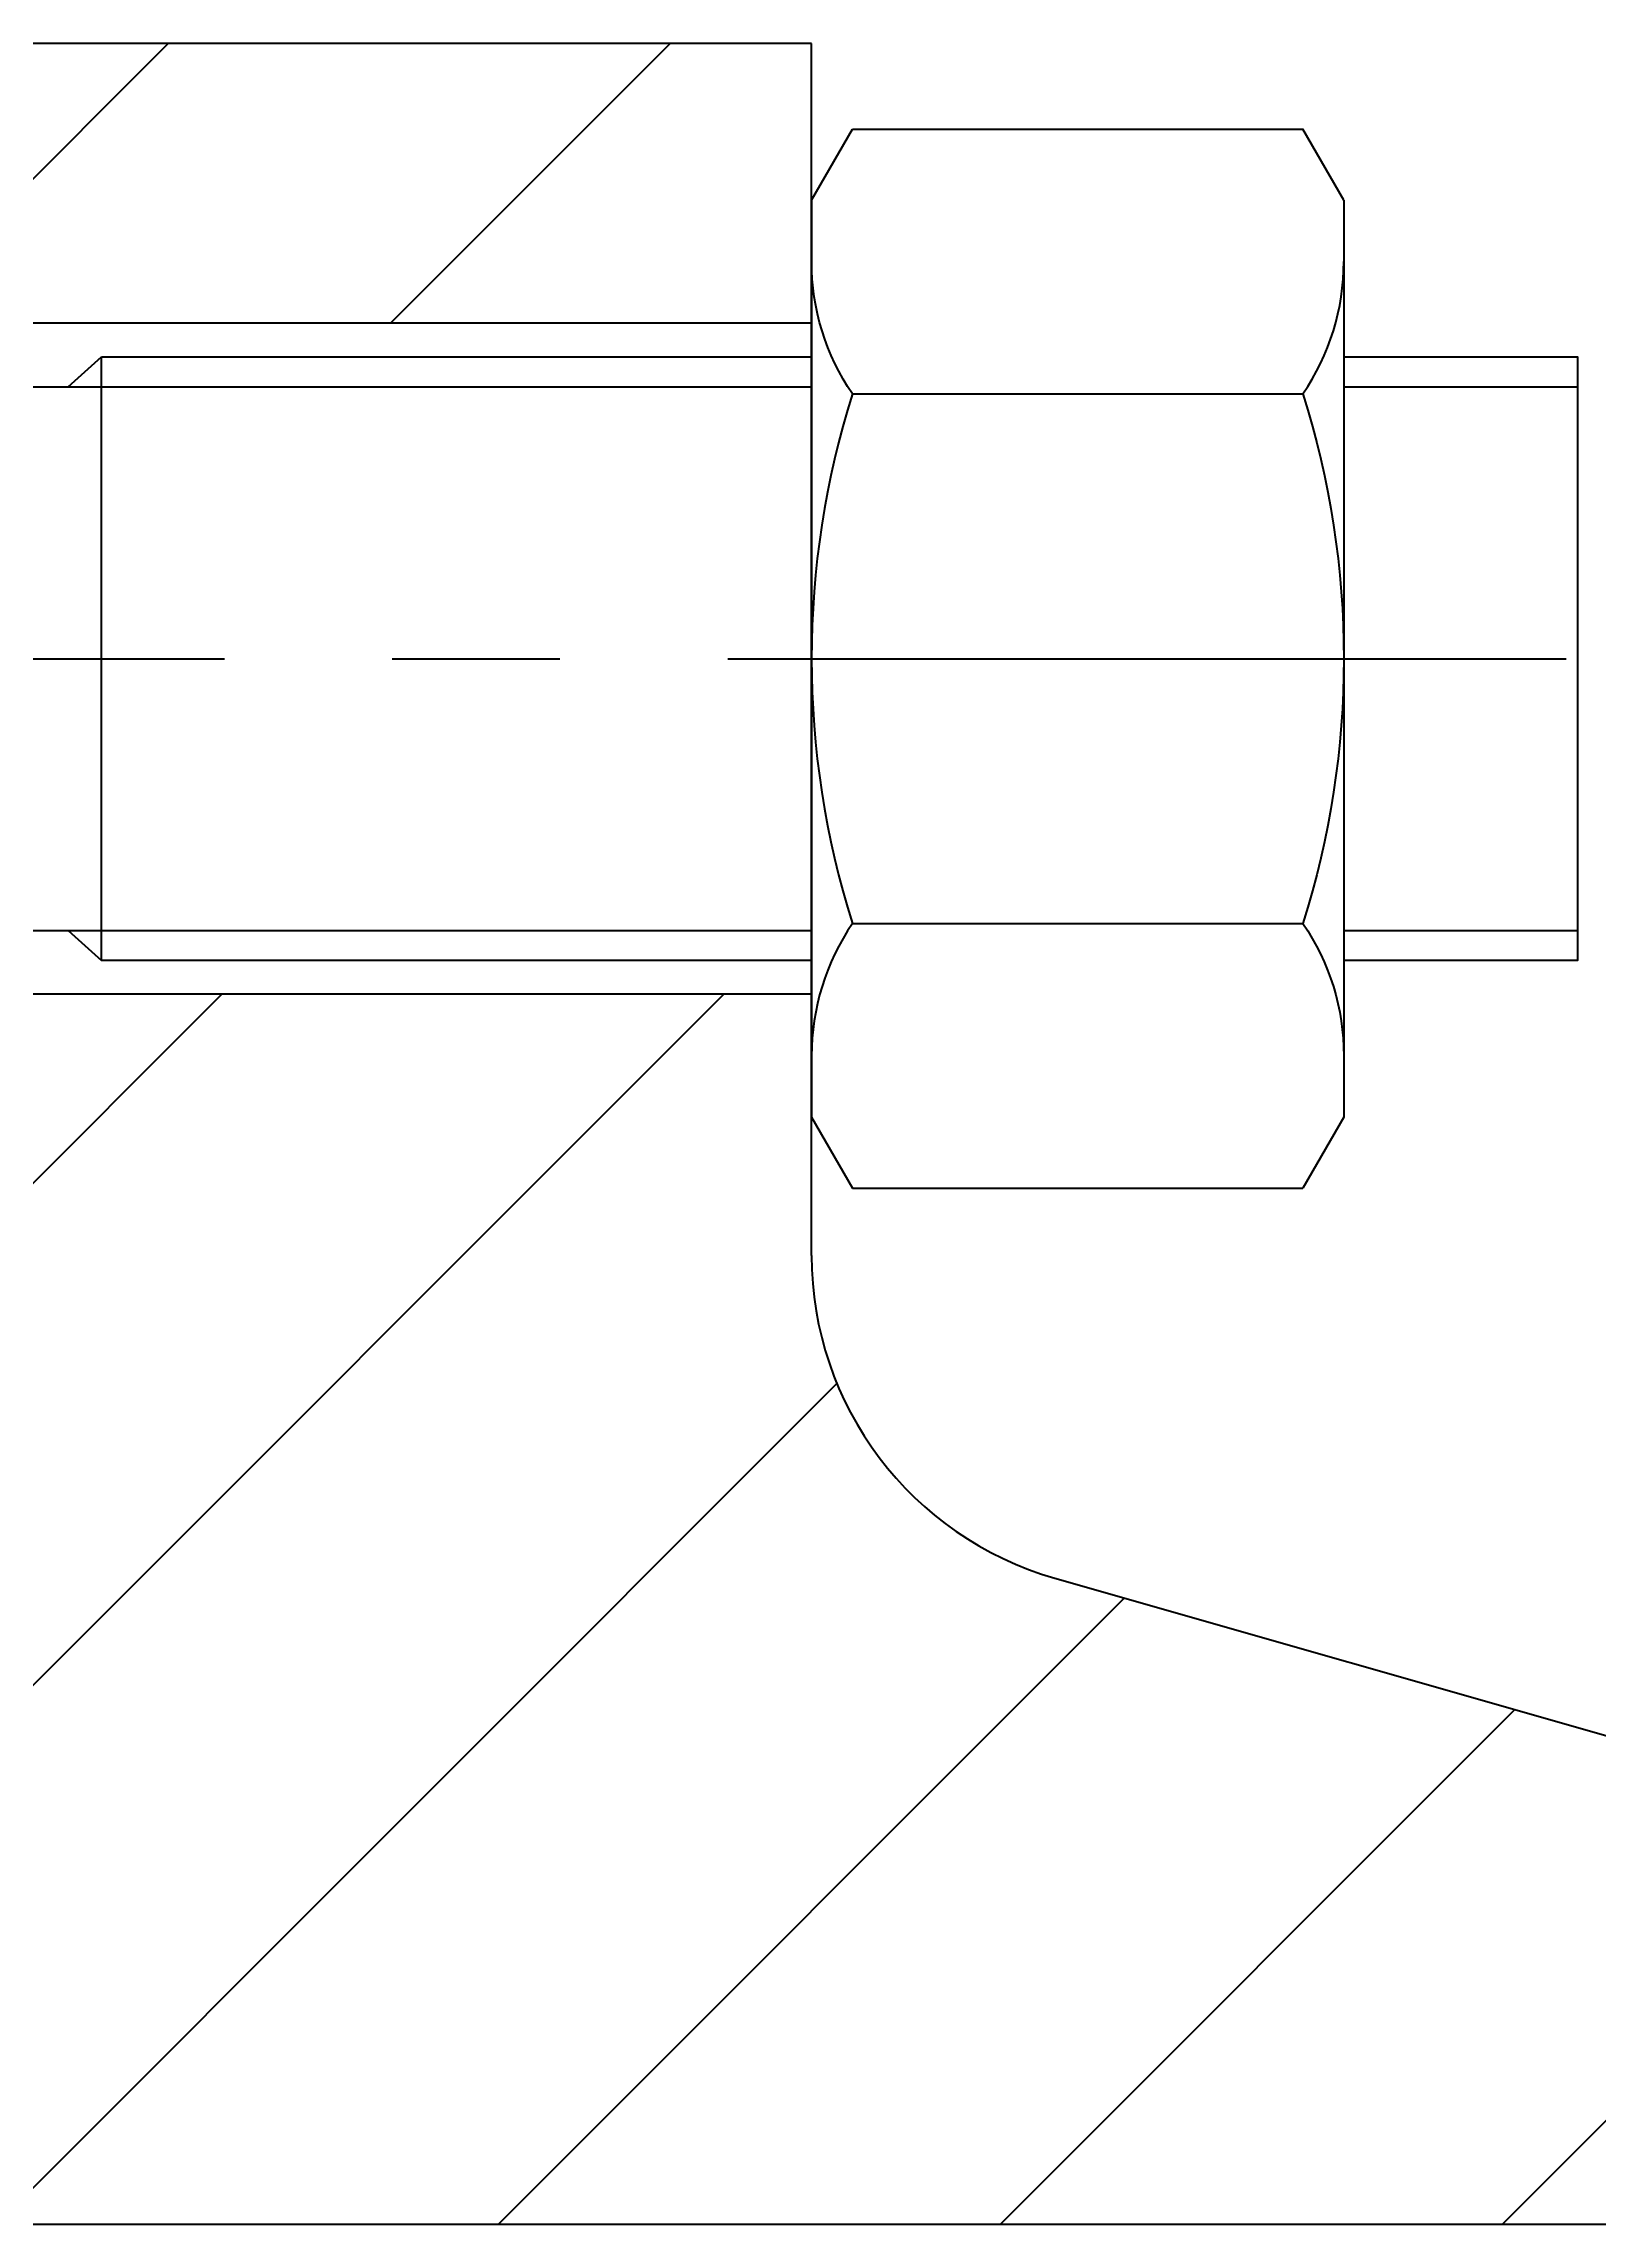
# Model space of a CAD drawing. Header units: millimetres. Extents: x -375 to 12388, y -150 to 8760.
# Drawn here: x 7584 to 7653.4, y 6841 to 6938.5 of the extents above; entities that cross this region are included whole.
import ezdxf

# ---------------------------------------------------------------- set-up
doc = ezdxf.new("R2010")
doc.units = ezdxf.units.MM
doc.header["$LTSCALE"] = 30
doc.linetypes.add('CENTER', pattern=[2, 1.25, -0.25, 0.25, -0.25])
for name, color, linetype in [('1轮廓实线层', 4, 'Continuous'), ('2细线层', 7, 'Continuous'), ('3中心线层', 1, 'CENTER'), ('5剖面线层', 2, 'Continuous')]:
    doc.layers.add(name, color=color, linetype=linetype)
doc.styles.add('PC_TEXTSTYLE', font='romans.shx', dxfattribs={"width": 0.7, "bigfont": 'hzfs.shx'})

# ---------------------------------------------------------------- blocks, each defined once
blk = doc.blocks.new('M27')
at = {"layer": '1轮廓实线层', "extrusion": (0, -1.22465e-16, -1)}
for p, q in [((-23.8, 20.5), (-21.969, 23.671)), ((-21.969, 23.671), (-1.831, 23.671)), ((-21.969, 11.836), (-1.831, 11.836))]:
    blk.add_line(p, q, dxfattribs=at)
at = {"layer": '1轮廓实线层'}
for p, q in [((0, 20.5), (-1.831, 23.671)), ((-23.8, 20.5), (-23.8, -20.5)), ((-21.969, -11.836), (-1.831, -11.836)), ((-23.8, -20.5), (-21.969, -23.671)), ((-21.969, -23.671), (-1.831, -23.671))]:
    blk.add_line(p, q, dxfattribs=at)
at = {"layer": '1轮廓实线层', "extrusion": (1.22465e-16, 0, -1)}
for p, q in [((0, 20.5), (0, -20.5)), ((0, -20.5), (-1.831, -23.671))]:
    blk.add_line(p, q, dxfattribs=at)
at = {"layer": '1轮廓实线层', "extrusion": (0, -1.22465e-16, -1)}
blk.add_arc((13.321, 17.754), 10.479, 325.61575, 0, dxfattribs=at)
at = {"layer": '1轮廓实线层'}
for centre, radius, start, end in [((-10.479, 17.754), 10.479, 325.61575, 0), ((15.369, 0), 39.169, 162.41205, 197.58795), ((-13.321, -17.754), 10.479, 145.61575, 180)]:
    blk.add_arc(centre, radius, start, end, dxfattribs=at)
at = {"layer": '1轮廓实线层', "extrusion": (1.22465e-16, 0, -1)}
for centre, radius, start, end in [((39.169, 0), 39.169, 162.41205, 197.58795), ((10.479, -17.754), 10.479, 145.61575, 180)]:
    blk.add_arc(centre, radius, start, end, dxfattribs=at)
at = {"layer": '3中心线层'}
blk.add_line((-26.8, 0), (3, 0), dxfattribs=at)
at = {"layer": '1轮廓实线层', "style": 'PC_TEXTSTYLE'}
blk.add_text('TH_SUPERPART', height=1e-29, dxfattribs=at).set_placement((0, 0))

msp = doc.modelspace()

# ---------------------------------------------------------------- hatches: boundary and pattern name
at = {"layer": '5剖面线层'}
h = msp.add_hatch(dxfattribs=at)
h.set_pattern_fill('ANSI31', color=256, scale=5, style=0)
h.paths.add_polyline_path([(7618.328, 6931.487), (7618.328, 6938.487), (7550.328, 6938.487), (7550.328, 6925.987), (7618.328, 6925.987)])
h.paths.add_polyline_path([(7629.208, 6869.879, -0.33486), (7618.328, 6884.302), (7618.328, 6895.987), (7550.328, 6895.987), (7544.328, 6889.987), (7544.328, 6884.987), (7550.328, 6884.987), (7550.328, 6840.987), (7705.328, 6840.987), (7705.328, 6860.987), (7662.429, 6860.987, -0.069687), (7658.308, 6861.564)])

# ---------------------------------------------------------------- linework, layer by layer
at = {"layer": '1轮廓实线层'}
for p, q in [((7618.328, 6938.487), (7550.328, 6938.487)), ((7618.328, 6884.302), (7618.328, 6938.487)), ((7618.328, 6925.987), (7550.328, 6925.987)), ((7652.578, 6924.487), (7652.578, 6897.487)), ((7618.328, 6895.987), (7550.328, 6895.987)), ((7629.208, 6869.879), (7658.308, 6861.564)), ((7705.328, 6840.987), (7550.328, 6840.987))]:
    msp.add_line(p, q, dxfattribs=at)
for points in [[(7503.578, 6924.487), (7505.078, 6923.137), (7585.078, 6923.137), (7586.578, 6924.487)], [(7586.578, 6924.487), (7618.328, 6924.487)], [(7618.328, 6897.487), (7586.578, 6897.487), (7586.578, 6924.487)], [(7642.128, 6924.487), (7652.578, 6924.487), (7652.578, 6923.137), (7652.578, 6898.837), (7652.578, 6897.487), (7642.128, 6897.487)]]:
    msp.add_lwpolyline(points, dxfattribs=at)
at = {"layer": '1轮廓实线层', "extrusion": (0, -1.22465e-16, -1)}
msp.add_lwpolyline([(-7503.578, 6897.487), (-7505.078, 6898.837), (-7585.078, 6898.837), (-7586.578, 6897.487)], dxfattribs=at)
at = {"layer": '1轮廓实线层'}
msp.add_arc((7633.328, 6884.302), 15, 180, 254.05461, dxfattribs=at)
at = {"layer": '2细线层'}
for p, q in [((7585.078, 6923.137), (7618.328, 6923.137)), ((7642.128, 6923.137), (7652.578, 6923.137))]:
    msp.add_line(p, q, dxfattribs=at)
at = {"layer": '2细线层', "extrusion": (0, -1.22465e-16, -1)}
for p, q in [((7585.078, 6898.837), (7618.328, 6898.837)), ((7642.128, 6898.837), (7652.578, 6898.837))]:
    msp.add_line(p, q, dxfattribs=at)
at = {"layer": '3中心线层'}
msp.add_line((7434.578, 6910.987), (7655.578, 6910.987), dxfattribs=at)

# ---------------------------------------------------------------- block references
at = {"layer": '1轮廓实线层'}
msp.add_blockref('M27', (7642.128, 6910.987), dxfattribs=at)

doc.saveas('drawing.dxf')
